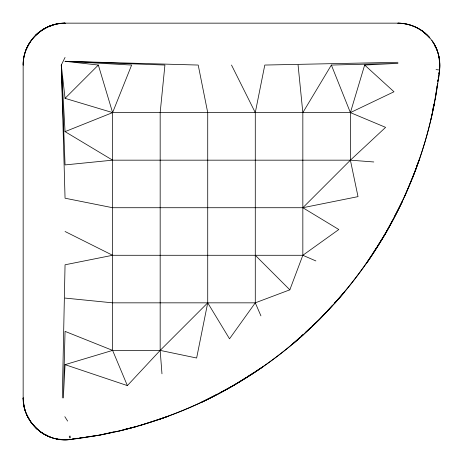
<?xml version="1.0" encoding="UTF-8"?>
<svg xmlns="http://www.w3.org/2000/svg" width="463" height="463" viewBox="0 0 463 463"><rect width="100%" height="100%" fill="white"/><g stroke="black" fill="none" stroke-linecap="round" stroke-linejoin="round"><path stroke-width="0.69" d="M62.297 397.949L65.052 264.79L112.607 255.281L302.837 255.281L315.876 260.935M123.696 429.577L135.497 426.845L119.286 431.012L99.4 435.191L69.71 439.59C45.866 442.871 22.49 422.048 23.15 397.949L23.15 65.052C22.635 42.665 42.66 22.635 65.052 23.15L397.949 23.15C409.622 23.144 421.151 28.255 428.987 36.901M23.15 65.052C23.185 58.407 24.788 51.81 27.792 45.883M112.607 350.393L65.052 364.659L63.344 397.949L65.052 331.369L112.607 350.393L160.169 350.393L196.63 358.015L207.725 302.837L207.725 112.607L198.21 65.052L65.052 61.29L98.341 65.052L112.607 112.607L112.607 350.393L127.36 385.598L160.169 350.393L207.725 302.837L229.521 338.812L255.281 302.837L289.826 289.826L302.837 255.281L302.837 112.607L298.079 65.052M437.813 81.725C441.227 67.951 440.753 52.197 431.904 40.495M439.59 69.71C440.944 57.545 436.759 44.842 428.113 36.12M23.237 65.052C22.739 42.683 42.723 22.768 65.052 23.237M371.806 255.032L366.459 263.424C402.48 211.469 427.517 151.459 436.661 88.786M436.852 87.368L437.049 85.956M437.738 81.002L437.929 79.584M438.224 77.46L438.42 76.048M438.716 73.924L438.907 72.506M435.191 99.4L437.604 83.143M260.935 315.876L255.281 302.837L255.281 112.607L264.79 65.052L397.949 62.297M431.012 119.286L434.612 102.456L432.673 109.407M417.724 162.93L416.173 168.491L404.483 196.873M302.837 112.607L331.369 65.052L397.949 63.344L364.659 65.052L350.393 112.607L350.393 160.169L358.015 196.63L302.837 207.725L112.607 207.725L65.052 198.21L61.29 65.052L65.052 57.429M412.764 177.393L419.785 158.329M29.921 42.214L26.09 49.628C28.729 43.088 32.983 37.237 38.4 32.717M392.583 220.139L385.945 232.848L377.154 246.64M394.239 216.962L402.538 201.075C376.703 255.993 338.87 305.169 292.413 344.223L299.839 337.423M372.57 253.834L374.098 251.432M374.862 250.234L376.39 247.838M334.338 303.78L344.223 292.413L337.423 299.839M326.253 312.033L319.453 319.453L312.033 326.253M327.711 310.441L332.567 305.14M334.512 303.016L335.97 301.425M302.837 255.281L338.812 229.521L302.837 207.725L350.393 160.169L385.598 127.36L350.393 112.607L112.607 112.607L65.052 98.341L98.341 65.052M301.425 335.97L303.016 334.512M305.14 332.567L310.441 327.711M303.78 334.338C273.06 361.875 238.387 384.944 201.075 402.538L216.962 394.239M41.844 30.164L35.425 35.425L38.643 32.52L45.461 28.011M246.64 377.154C207.875 402.555 164.232 420.091 119.286 431.012M247.838 376.39L250.234 374.862M251.432 374.098L253.834 372.57M255.032 371.806L263.424 366.459L252.451 373.884L232.848 385.939L220.139 392.578M49.269 26.235L42.121 29.979C48.922 25.581 56.955 23.173 65.052 23.15L63.651 23.416M65.052 98.341L61.29 65.052L65.052 131.631L112.607 112.607L131.631 65.052L65.052 61.29L164.921 65.052L160.169 112.607L160.169 350.393L161.969 373.803M158.329 419.785L168.491 416.173L138.941 425.873M57.013 23.931L49.628 26.09L52.435 25.558M113.979 431.823L99.4 435.191L88.786 436.661M72.506 438.907L73.924 438.716M76.048 438.42L77.46 438.224M79.584 437.929L81.002 437.738M82.414 437.541L83.832 437.344M85.956 437.049L87.368 436.852M373.803 161.969L350.393 160.169L112.607 160.169L65.052 164.921L61.29 65.052M57.429 23.85L60.896 23.532M62.279 23.405L65.052 23.15M69.71 439.59C59.467 440.701 48.841 437.981 40.495 431.904M255.281 302.837L112.607 302.837L65.052 298.079M397.949 23.15C408.059 23.185 418.13 26.923 425.694 33.654M403.811 23.648L397.949 23.237C410.056 23.254 421.967 28.747 429.814 37.978M436.053 69.606L438.745 69.907M56.868 439.046L61.602 439.711L59.571 439.092M56.359 438.849C61.272 439.908 66.354 440 71.325 439.323C135.022 431.915 196.862 409.651 250.738 374.891C354.884 308.196 426.029 193.314 439.428 70.399C440.689 60.462 438.253 50.137 432.702 41.797M36.079 428.067L40.773 432.101L44.703 434.578L46.734 435.197M65.052 364.659L127.36 385.598M53.187 438.044C35.807 433.119 23.04 416.005 23.237 397.949L23.648 403.811M44.703 434.578L50.542 437.257M65.052 231.5L112.607 255.281M65.052 131.631L112.607 160.169M427.384 35.234L422.239 30.911L429.184 37.115M364.659 65.052L393.99 91.772L350.393 112.607L331.369 65.052M36.901 428.987L30.784 422.065L26.42 414.182M255.281 255.281L289.826 289.826M37.115 429.184C29.673 422.03 24.203 412.417 23.544 401.982M64.826 416.677L67.639 421.093M231.5 65.052L255.281 112.607M437.257 50.542L434.578 44.703L435.197 46.734M439.092 59.571L439.711 61.602L439.046 56.868M25.002 410.264L23.978 406.23L23.15 397.949L23.41 400.64M70.098 436.001L70.307 437.842M69.259 436.094L69.462 437.934"/></g></svg>
